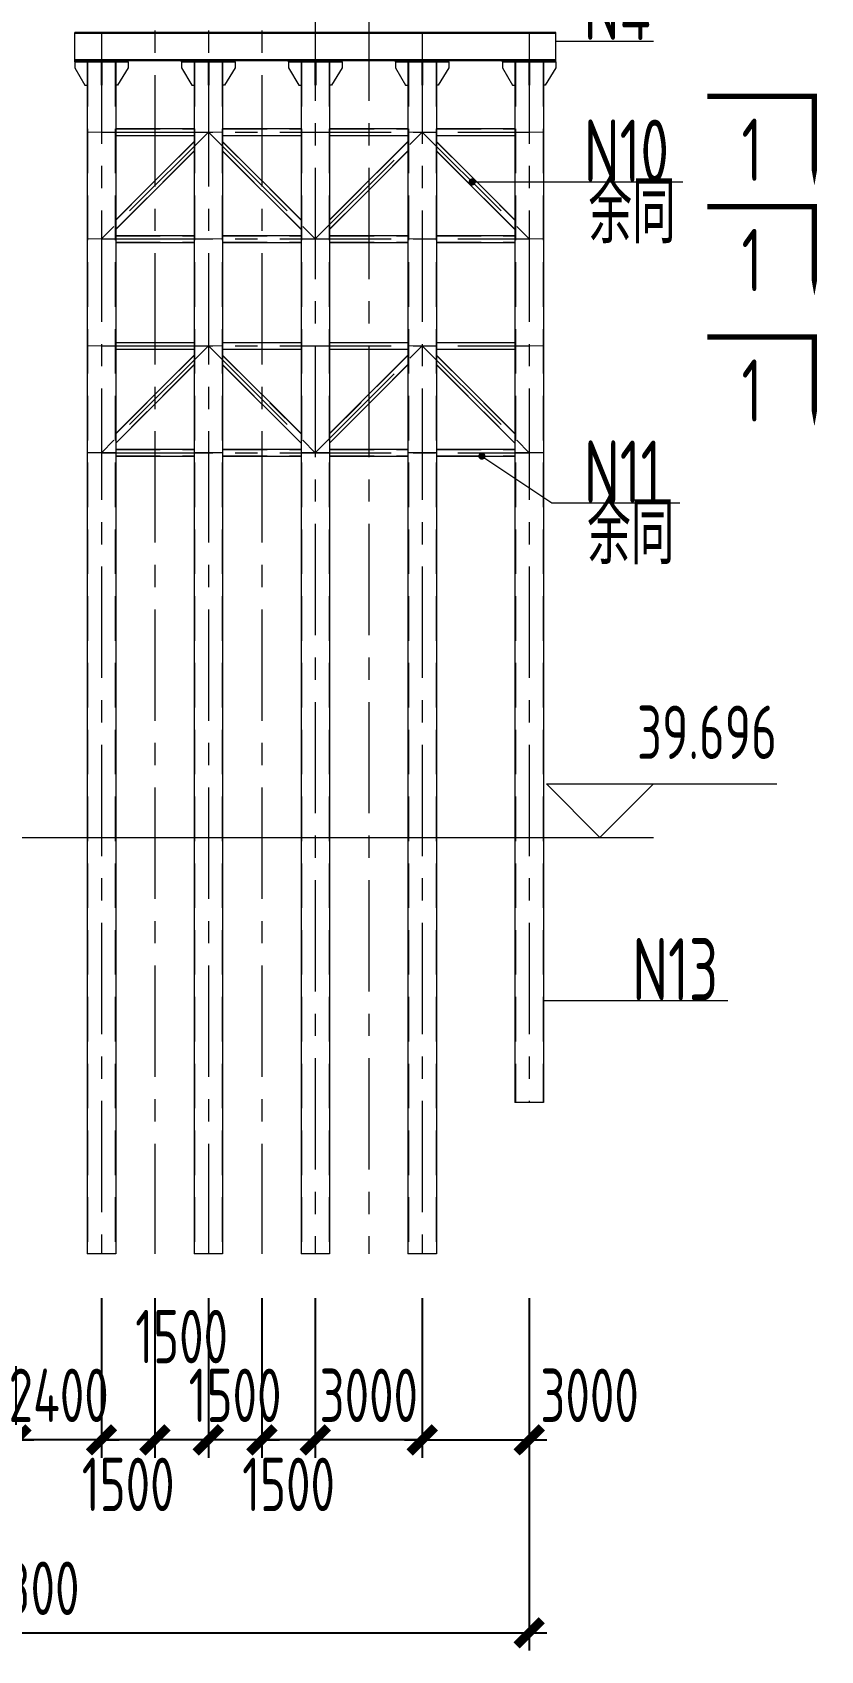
# Model space of a CAD drawing. Extents: x -2876908 to 633791, y -1383861 to 872234.
# Drawn here: x -1373700 to -1351586, y -1014917 to -969484 of the extents above; entities that cross this region are included whole.
import ezdxf
from ezdxf.enums import TextEntityAlignment as Align

# ---------------------------------------------------------------- set-up
doc = ezdxf.new("R2010")
doc.units = 0
doc.header["$LTSCALE"] = 5
doc.header["$MEASUREMENT"] = 0
for name, pattern in [('CENTER', [2, 1.25, -0.25, 0.25, -0.25]), ('DASH', [0.35, 0.25, -0.1]), ('DASHED', [0.75, 0.5, -0.25])]:
    doc.linetypes.add(name, pattern=pattern)
doc.layers.get('0').update_dxf_attribs({"linetype": 'CONTINUOUS', "lineweight": 25})
doc.layers.get('DEFPOINTS').update_dxf_attribs({"color": 35, "linetype": 'CONTINUOUS', "lineweight": 13})
for name, color, linetype, lineweight in [('3中心线', 6, 'CENTER', 18), ('4虚线', 2, 'DASHED', 18), ('5标注', 3, 'CONTINUOUS', 15), ('6文本', 7, 'CONTINUOUS', 15), ('7边界线', 8, 'CONTINUOUS', 15), ('8轮廓线', 4, 'CONTINUOUS', 15), ('DIM', 3, 'CONTINUOUS', 0), ('REIND', 1, 'CONTINUOUS', 0), ('THIN', 7, 'CONTINUOUS', 0)]:
    doc.layers.add(name, color=color, linetype=linetype, lineweight=lineweight)
doc.styles.add('TSSD_Dimension', font='tssdeng.shx', dxfattribs={"width": 0.7, "bigfont": 'hztxt.shx'})
doc.styles.add('TSSD_NORM', font='tssdeng.shx', dxfattribs={"width": 0.7, "bigfont": 'hztxt.shx'})
doc.dimstyles.new('TSSD_100_100', dxfattribs={"dimtxt": 300, "dimasz": 100, "dimexe": 100, "dimexo": 250, "dimgap": 100, "dimtad": 1, "dimdec": 0, "dimzin": 0, "dimdsep": 46, "dimtxsty": 'TSSD_Dimension', "dimblk": 'ARCHTICK', "dimblk1": 'ARCHTICK', "dimblk2": 'ARCHTICK', "dimcen": 0, "dimdle": 100, "dimclrt": 7, "dimadec": 0, "dimazin": 0, "dimtfac": 1, "dimtdec": 0, "dimtix": 1, "dimtmove": 2, "dimatfit": 3, "dimfxl": 1, "dimtolj": 1, "dimtzin": 0, "dimarcsym": 0})

# ---------------------------------------------------------------- blocks, each defined once
blk = doc.blocks.new('_ArchTick')
at = {"color": 0, "linetype": 'ByBlock', "const_width": 0.5}
blk.add_lwpolyline([(-0.707, -0.707), (0.707, 0.707)], dxfattribs=at)
blk = doc.blocks.new('*D2510')
at = {"layer": 'DEFPOINTS', "color": 0, "transparency": 16777216}
for p in [(-1376563, -1003773), (-1374163, -1003773), (-1374163, -1009000)]:
    blk.add_point(p, dxfattribs=at)
at = {"layer": 'DIM', "color": 0, "lineweight": -2, "transparency": 16777216}
for p, q in [((-1376563, -1005023), (-1376563, -1009500)), ((-1374163, -1005023), (-1374163, -1009500)), ((-1377063, -1009000), (-1373663, -1009000))]:
    blk.add_line(p, q, dxfattribs=at)
at = {"layer": 'DIM', "color": 0, "lineweight": -2, "transparency": 16777216, "xscale": 500, "yscale": 500, "zscale": 500, "rotation": 180}
blk.add_blockref('_ArchTick', (-1376563, -1009000), dxfattribs=at)
at = {"layer": 'DIM', "color": 0, "lineweight": -2, "transparency": 16777216, "xscale": 500, "yscale": 500, "zscale": 500}
blk.add_blockref('_ArchTick', (-1374163, -1009000), dxfattribs=at)
at = {"layer": 'DIM', "color": 7, "transparency": 16777216, "insert": (-1375363, -1006100), "char_height": 1500, "attachment_point": 5, "style": 'TSSD_Dimension'}
blk.add_mtext('\\A1;2400', dxfattribs=at)
blk = doc.blocks.new('*D2511')
at = {"layer": 'DEFPOINTS', "color": 0, "transparency": 16777216}
for p in [(-1388563, -1003773), (-1359763, -1003773), (-1359763, -1014417)]:
    blk.add_point(p, dxfattribs=at)
at = {"layer": 'DIM', "color": 0, "lineweight": -2, "transparency": 16777216}
for p, q in [((-1388563, -1005023), (-1388563, -1014917)), ((-1359763, -1005023), (-1359763, -1014917)), ((-1389063, -1014417), (-1359263, -1014417))]:
    blk.add_line(p, q, dxfattribs=at)
at = {"layer": 'DIM', "color": 0, "lineweight": -2, "transparency": 16777216, "xscale": 500, "yscale": 500, "zscale": 500, "rotation": 180}
blk.add_blockref('_ArchTick', (-1388563, -1014417), dxfattribs=at)
at = {"layer": 'DIM', "color": 0, "lineweight": -2, "transparency": 16777216, "xscale": 500, "yscale": 500, "zscale": 500}
blk.add_blockref('_ArchTick', (-1359763, -1014417), dxfattribs=at)
at = {"layer": 'DIM', "color": 7, "transparency": 16777216, "insert": (-1374163, -1013167), "char_height": 1500, "attachment_point": 5, "style": 'TSSD_Dimension'}
blk.add_mtext('\\A1;28800', dxfattribs=at)
blk = doc.blocks.new('*D2525')
at = {"layer": 'DEFPOINTS', "color": 0, "transparency": 16777216}
for p in [(-1365763, -1003773), (-1362763, -1003773), (-1365763, -1009000)]:
    blk.add_point(p, dxfattribs=at)
at = {"layer": 'DIM', "color": 0, "lineweight": -2, "transparency": 16777216}
for p, q in [((-1365763, -1005023), (-1365763, -1009500)), ((-1362763, -1005023), (-1362763, -1009500)), ((-1365763, -1009000), (-1366263, -1009000)), ((-1362763, -1009000), (-1365763, -1009000)), ((-1362763, -1009000), (-1362263, -1009000))]:
    blk.add_line(p, q, dxfattribs=at)
at = {"layer": 'DIM', "color": 0, "lineweight": -2, "transparency": 16777216, "xscale": 500, "yscale": 500, "zscale": 500}
blk.add_blockref('_ArchTick', (-1365763, -1009000), dxfattribs=at)
at = {"layer": 'DIM', "color": 0, "lineweight": -2, "transparency": 16777216, "xscale": 500, "yscale": 500, "zscale": 500, "rotation": 180}
blk.add_blockref('_ArchTick', (-1362763, -1009000), dxfattribs=at)
at = {"layer": 'DIM', "color": 7, "transparency": 16777216, "insert": (-1364263, -1007750), "char_height": 1500, "attachment_point": 5, "style": 'TSSD_Dimension'}
blk.add_mtext('\\A1;3000', dxfattribs=at)
blk = doc.blocks.new('*D2526')
at = {"layer": 'DEFPOINTS', "color": 0, "transparency": 16777216}
for p in [(-1367263, -1003773), (-1365763, -1003773), (-1367263, -1009000)]:
    blk.add_point(p, dxfattribs=at)
at = {"layer": 'DIM', "color": 0, "lineweight": -2, "transparency": 16777216}
for p, q in [((-1367263, -1005023), (-1367263, -1009500)), ((-1365763, -1005023), (-1365763, -1009500)), ((-1365263, -1009000), (-1367763, -1009000))]:
    blk.add_line(p, q, dxfattribs=at)
at = {"layer": 'DIM', "color": 0, "lineweight": -2, "transparency": 16777216, "xscale": 500, "yscale": 500, "zscale": 500, "rotation": 180}
blk.add_blockref('_ArchTick', (-1367263, -1009000), dxfattribs=at)
at = {"layer": 'DIM', "color": 0, "lineweight": -2, "transparency": 16777216, "xscale": 500, "yscale": 500, "zscale": 500}
blk.add_blockref('_ArchTick', (-1365763, -1009000), dxfattribs=at)
at = {"layer": 'DIM', "color": 7, "transparency": 16777216, "insert": (-1366513, -1010250), "char_height": 1500, "attachment_point": 5, "style": 'TSSD_Dimension'}
blk.add_mtext('\\A1;1500', dxfattribs=at)
blk = doc.blocks.new('*D2527')
at = {"layer": 'DEFPOINTS', "color": 0, "transparency": 16777216}
for p in [(-1368763, -1003773), (-1367263, -1003773), (-1368763, -1009000)]:
    blk.add_point(p, dxfattribs=at)
at = {"layer": 'DIM', "color": 0, "lineweight": -2, "transparency": 16777216}
for p, q in [((-1368763, -1005023), (-1368763, -1009500)), ((-1367263, -1005023), (-1367263, -1009500)), ((-1368763, -1009000), (-1369263, -1009000)), ((-1367263, -1009000), (-1368763, -1009000)), ((-1367263, -1009000), (-1366763, -1009000))]:
    blk.add_line(p, q, dxfattribs=at)
at = {"layer": 'DIM', "color": 0, "lineweight": -2, "transparency": 16777216, "xscale": 500, "yscale": 500, "zscale": 500}
blk.add_blockref('_ArchTick', (-1368763, -1009000), dxfattribs=at)
at = {"layer": 'DIM', "color": 0, "lineweight": -2, "transparency": 16777216, "xscale": 500, "yscale": 500, "zscale": 500, "rotation": 180}
blk.add_blockref('_ArchTick', (-1367263, -1009000), dxfattribs=at)
at = {"layer": 'DIM', "color": 7, "transparency": 16777216, "insert": (-1368013, -1007750), "char_height": 1500, "attachment_point": 5, "style": 'TSSD_Dimension'}
blk.add_mtext('\\A1;1500', dxfattribs=at)
blk = doc.blocks.new('*D2528')
at = {"layer": 'DEFPOINTS', "color": 0, "transparency": 16777216}
for p in [(-1370263, -1003773), (-1368763, -1003773), (-1370263, -1009000)]:
    blk.add_point(p, dxfattribs=at)
at = {"layer": 'DIM', "color": 0, "lineweight": -2, "transparency": 16777216}
for p, q in [((-1370263, -1005023), (-1370263, -1009500)), ((-1368763, -1005023), (-1368763, -1009500)), ((-1368263, -1009000), (-1370763, -1009000))]:
    blk.add_line(p, q, dxfattribs=at)
at = {"layer": 'DIM', "color": 0, "lineweight": -2, "transparency": 16777216, "xscale": 500, "yscale": 500, "zscale": 500, "rotation": 180}
blk.add_blockref('_ArchTick', (-1370263, -1009000), dxfattribs=at)
at = {"layer": 'DIM', "color": 0, "lineweight": -2, "transparency": 16777216, "xscale": 500, "yscale": 500, "zscale": 500}
blk.add_blockref('_ArchTick', (-1368763, -1009000), dxfattribs=at)
at = {"layer": 'DIM', "color": 7, "transparency": 16777216, "insert": (-1369513, -1006100), "char_height": 1500, "attachment_point": 5, "style": 'TSSD_Dimension'}
blk.add_mtext('\\A1;1500', dxfattribs=at)
blk = doc.blocks.new('*D2529')
at = {"layer": 'DEFPOINTS', "color": 0, "transparency": 16777216}
for p in [(-1374163, -1003773), (-1371763, -1003773), (-1374163, -1009000)]:
    blk.add_point(p, dxfattribs=at)
at = {"layer": 'DIM', "color": 0, "lineweight": -2, "transparency": 16777216}
for p, q in [((-1374163, -1005023), (-1374163, -1009500)), ((-1371763, -1005023), (-1371763, -1009500)), ((-1374163, -1009000), (-1374663, -1009000)), ((-1371763, -1009000), (-1374163, -1009000)), ((-1371763, -1009000), (-1371263, -1009000))]:
    blk.add_line(p, q, dxfattribs=at)
at = {"layer": 'DIM', "color": 0, "lineweight": -2, "transparency": 16777216, "xscale": 500, "yscale": 500, "zscale": 500}
blk.add_blockref('_ArchTick', (-1374163, -1009000), dxfattribs=at)
at = {"layer": 'DIM', "color": 0, "lineweight": -2, "transparency": 16777216, "xscale": 500, "yscale": 500, "zscale": 500, "rotation": 180}
blk.add_blockref('_ArchTick', (-1371763, -1009000), dxfattribs=at)
at = {"layer": 'DIM', "color": 7, "transparency": 16777216, "insert": (-1372963, -1007750), "char_height": 1500, "attachment_point": 5, "style": 'TSSD_Dimension'}
blk.add_mtext('\\A1;2400', dxfattribs=at)
blk = doc.blocks.new('*D2530')
at = {"layer": 'DEFPOINTS', "color": 0, "transparency": 16777216}
for p in [(-1362763, -1003773), (-1359763, -1003773), (-1359763, -1009000)]:
    blk.add_point(p, dxfattribs=at)
at = {"layer": 'DIM', "color": 0, "lineweight": -2, "transparency": 16777216}
for p, q in [((-1362763, -1005023), (-1362763, -1009500)), ((-1359763, -1005023), (-1359763, -1009500)), ((-1363263, -1009000), (-1359263, -1009000))]:
    blk.add_line(p, q, dxfattribs=at)
at = {"layer": 'DIM', "color": 0, "lineweight": -2, "transparency": 16777216, "xscale": 500, "yscale": 500, "zscale": 500, "rotation": 180}
blk.add_blockref('_ArchTick', (-1362763, -1009000), dxfattribs=at)
at = {"layer": 'DIM', "color": 0, "lineweight": -2, "transparency": 16777216, "xscale": 500, "yscale": 500, "zscale": 500}
blk.add_blockref('_ArchTick', (-1359763, -1009000), dxfattribs=at)
at = {"layer": 'DIM', "color": 7, "transparency": 16777216, "insert": (-1358068, -1007750), "char_height": 1500, "attachment_point": 5, "style": 'TSSD_Dimension'}
blk.add_mtext('\\A1;3000', dxfattribs=at)
blk = doc.blocks.new('*D2531')
at = {"layer": 'DEFPOINTS', "color": 0, "transparency": 16777216}
for p in [(-1371763, -1003773), (-1370263, -1003773), (-1371763, -1009000)]:
    blk.add_point(p, dxfattribs=at)
at = {"layer": 'DIM', "color": 0, "lineweight": -2, "transparency": 16777216}
for p, q in [((-1371763, -1005023), (-1371763, -1009500)), ((-1370263, -1005023), (-1370263, -1009500)), ((-1369763, -1009000), (-1372263, -1009000))]:
    blk.add_line(p, q, dxfattribs=at)
at = {"layer": 'DIM', "color": 0, "lineweight": -2, "transparency": 16777216, "xscale": 500, "yscale": 500, "zscale": 500, "rotation": 180}
blk.add_blockref('_ArchTick', (-1371763, -1009000), dxfattribs=at)
at = {"layer": 'DIM', "color": 0, "lineweight": -2, "transparency": 16777216, "xscale": 500, "yscale": 500, "zscale": 500}
blk.add_blockref('_ArchTick', (-1370263, -1009000), dxfattribs=at)
at = {"layer": 'DIM', "color": 7, "transparency": 16777216, "insert": (-1371013, -1010250), "char_height": 1500, "attachment_point": 5, "style": 'TSSD_Dimension'}
blk.add_mtext('\\A1;1500', dxfattribs=at)

msp = doc.modelspace()

# ---------------------------------------------------------------- linework, layer by layer
at = {"layer": '3中心线', "ltscale": 500}
for p, q in [((-1370262.708, -965684.238), (-1370262.708, -1003773.242)), ((-1368762.708, -965684.238), (-1368762.708, -1003773.242)), ((-1367262.708, -965684.238), (-1367262.708, -1003773.242)), ((-1365762.708, -968284.238), (-1365762.708, -1003773.242)), ((-1364262.708, -968284.238), (-1364262.708, -1003773.242)), ((-1371762.708, -969484.238), (-1371762.708, -1003773.242)), ((-1362762.708, -969484.238), (-1362762.708, -1003773.242)), ((-1359762.708, -969484.238), (-1359762.708, -999524.575)), ((-1371762.708, -972284.238), (-1359762.708, -972284.238)), ((-1368762.708, -972284.238), (-1371762.708, -975284.238)), ((-1368762.708, -972284.238), (-1365762.708, -975284.238)), ((-1365762.708, -975284.238), (-1362762.708, -972284.238)), ((-1362762.708, -972284.238), (-1359762.708, -975284.238)), ((-1371762.708, -975284.238), (-1359762.708, -975284.238)), ((-1371762.708, -978284.238), (-1359762.708, -978284.238)), ((-1368762.708, -978284.238), (-1371762.708, -981284.238)), ((-1368762.708, -978284.238), (-1365762.708, -981284.238)), ((-1365762.708, -981284.238), (-1362762.708, -978284.238)), ((-1362762.708, -978284.238), (-1359762.708, -981284.238)), ((-1371762.708, -981284.238), (-1359762.708, -981284.238))]:
    msp.add_line(p, q, dxfattribs=at)
at = {"layer": '4虚线', "ltscale": 500}
for p, q in [((-1372150.708, -970314.238), (-1372150.708, -1003773.242)), ((-1371374.708, -970314.238), (-1371374.708, -1003773.242)), ((-1369150.708, -970314.238), (-1369150.708, -1003773.242)), ((-1368374.708, -970314.238), (-1368374.708, -1003773.242)), ((-1366150.708, -970314.238), (-1366150.708, -1003773.242)), ((-1365374.708, -970314.238), (-1365374.708, -1003773.242)), ((-1363150.708, -970314.238), (-1363150.708, -1003773.242)), ((-1362374.708, -970314.238), (-1362374.708, -1003773.242)), ((-1360150.708, -970314.238), (-1360150.708, -999524.575)), ((-1359374.708, -970314.238), (-1359374.708, -999524.575)), ((-1371362.708, -972193.238), (-1369162.708, -972193.238)), ((-1368362.708, -972193.238), (-1366162.708, -972193.238)), ((-1365362.708, -972193.238), (-1363162.708, -972193.238)), ((-1362362.708, -972193.238), (-1360162.708, -972193.238)), ((-1371362.708, -972375.238), (-1369162.708, -972375.238)), ((-1371362.708, -974755.544), (-1369162.708, -972555.544)), ((-1368362.708, -972375.238), (-1366162.708, -972375.238)), ((-1368362.708, -972555.544), (-1366162.708, -974755.544)), ((-1365362.708, -972375.238), (-1363162.708, -972375.238)), ((-1365362.708, -974755.544), (-1363162.708, -972555.544)), ((-1362362.708, -972375.238), (-1360162.708, -972375.238)), ((-1362362.708, -972555.544), (-1360162.708, -974755.544)), ((-1371362.708, -975012.931), (-1369162.708, -972812.931)), ((-1368362.708, -972812.931), (-1366162.708, -975012.931)), ((-1365362.708, -975012.931), (-1363162.708, -972812.931)), ((-1362362.708, -972812.931), (-1360162.708, -975012.931)), ((-1371362.708, -975193.238), (-1369162.708, -975193.238)), ((-1371362.708, -975375.238), (-1369162.708, -975375.238)), ((-1368362.708, -975193.238), (-1366162.708, -975193.238)), ((-1368362.708, -975375.238), (-1366162.708, -975375.238)), ((-1365362.708, -975193.238), (-1363162.708, -975193.238)), ((-1365362.708, -975375.238), (-1363162.708, -975375.238)), ((-1362362.708, -975193.238), (-1360162.708, -975193.238)), ((-1362362.708, -975375.238), (-1360162.708, -975375.238)), ((-1371362.708, -978193.238), (-1369162.708, -978193.238)), ((-1371362.708, -978375.238), (-1369162.708, -978375.238)), ((-1371362.708, -980755.544), (-1369162.708, -978555.544)), ((-1368362.708, -978193.238), (-1366162.708, -978193.238)), ((-1368362.708, -978375.238), (-1366162.708, -978375.238)), ((-1368362.708, -978555.544), (-1366162.708, -980755.544)), ((-1365362.708, -978193.238), (-1363162.708, -978193.238)), ((-1365362.708, -978375.238), (-1363162.708, -978375.238)), ((-1365362.708, -980755.544), (-1363162.708, -978555.544)), ((-1362362.708, -978193.238), (-1360162.708, -978193.238)), ((-1362362.708, -978375.238), (-1360162.708, -978375.238)), ((-1362362.708, -978555.544), (-1360162.708, -980755.544)), ((-1371362.708, -981012.931), (-1369162.708, -978812.931)), ((-1368362.708, -978812.931), (-1366162.708, -981012.931)), ((-1365362.708, -981012.931), (-1363162.708, -978812.931)), ((-1362362.708, -978812.931), (-1360162.708, -981012.931)), ((-1371362.708, -981193.238), (-1369162.708, -981193.238)), ((-1368362.708, -981193.238), (-1366162.708, -981193.238)), ((-1365362.708, -981193.238), (-1363162.708, -981193.238)), ((-1362362.708, -981193.238), (-1360162.708, -981193.238)), ((-1371362.708, -981375.238), (-1369162.708, -981375.238)), ((-1368362.708, -981375.238), (-1366162.708, -981375.238)), ((-1365362.708, -981375.238), (-1363162.708, -981375.238)), ((-1362362.708, -981375.238), (-1360162.708, -981375.238))]:
    msp.add_line(p, q, dxfattribs=at)
at = {"layer": '5标注'}
for p, q in [((-1359012.708, -969734.238), (-1356278.603, -969734.238)), ((-1361362.708, -973684.238), (-1355453.753, -973684.238)), ((-1361089.498, -981381.238), (-1359128.799, -982693.803)), ((-1359128.799, -982693.803), (-1355539.409, -982693.803)), ((-1359362.708, -996663.984), (-1354185.322, -996663.984))]:
    msp.add_line(p, q, dxfattribs=at)
at = {"layer": '5标注', "flags": 128}
for points in [[(-1354761.331, -971280.451, 150, 150, 0), (-1351761.331, -971280.451, 150, 150, 0), (-1351761.331, -972780.451, 350, 0, 0), (-1351761.331, -973780.451, 0, 0, 0)], [(-1354761.331, -974376.01, 150, 150, 0), (-1351761.331, -974376.01, 150, 150, 0), (-1351761.331, -975876.01, 350, 0, 0), (-1351761.331, -976876.01, 0, 0, 0)], [(-1354761.331, -978040.153, 150, 150, 0), (-1351761.331, -978040.153, 150, 150, 0), (-1351761.331, -979540.153, 350, 0, 0), (-1351761.331, -980540.153, 0, 0, 0)]]:
    msp.add_lwpolyline(points, format="xyseb", dxfattribs=at)
at = {"layer": '5标注', "linetype": 'DASH', "ltscale": 100, "const_width": 30, "flags": 128}
for points in [[(-1372162.708, -972284.238), (-1371362.708, -972284.238)], [(-1369162.708, -972284.238), (-1368362.708, -972284.238)], [(-1366162.708, -972284.238), (-1365362.708, -972284.238)], [(-1363162.708, -972284.238), (-1362362.708, -972284.238)], [(-1360162.708, -972284.238), (-1359362.708, -972284.238)], [(-1372162.708, -975284.238), (-1371362.708, -975284.238)], [(-1369162.708, -975284.238), (-1368362.708, -975284.238)], [(-1366162.708, -975284.238), (-1365362.708, -975284.238)], [(-1363162.708, -975284.238), (-1362362.708, -975284.238)], [(-1360162.708, -975284.238), (-1359362.708, -975284.238)], [(-1372162.708, -978284.238), (-1371362.708, -978284.238)], [(-1369162.708, -978284.238), (-1368362.708, -978284.238)], [(-1366162.708, -978284.238), (-1365362.708, -978284.238)], [(-1363162.708, -978284.238), (-1362362.708, -978284.238)], [(-1360162.708, -978284.238), (-1359362.708, -978284.238)], [(-1372162.708, -981284.238), (-1371362.708, -981284.238)], [(-1369162.708, -981284.238), (-1368362.708, -981284.238)], [(-1366162.708, -981284.238), (-1365362.708, -981284.238)], [(-1363162.708, -981284.238), (-1362362.708, -981284.238)], [(-1360162.708, -981284.238), (-1359362.708, -981284.238)]]:
    msp.add_lwpolyline(points, dxfattribs=at)
at = {"layer": '7边界线'}
msp.add_line((-1390503.69, -992084.238), (-1357939.82, -992084.238), dxfattribs=at)
at = {"layer": '8轮廓线'}
for p, q in [((-1366512.708, -969484.238), (-1372512.708, -969484.238)), ((-1372512.708, -970284.238), (-1372512.708, -969484.238)), ((-1366512.708, -969512.238), (-1372512.708, -969512.238)), ((-1359012.708, -969484.238), (-1366512.708, -969484.238)), ((-1359012.708, -969512.238), (-1366512.708, -969512.238)), ((-1359012.708, -970284.238), (-1359012.708, -969484.238)), ((-1359012.708, -970256.238), (-1372512.708, -970256.238)), ((-1359012.708, -970284.238), (-1372512.708, -970284.238)), ((-1372512.708, -970314.238), (-1372512.708, -970284.238)), ((-1371012.708, -970284.238), (-1372512.708, -970284.238)), ((-1372512.708, -970314.238), (-1371012.708, -970314.238)), ((-1372512.708, -970314.238), (-1372512.708, -970484.238)), ((-1371362.708, -970284.238), (-1372162.708, -970284.238)), ((-1372162.708, -970314.238), (-1372162.708, -1003773.242)), ((-1371772.708, -970314.238), (-1371772.708, -970964.238)), ((-1371752.708, -970314.238), (-1371752.708, -970964.238)), ((-1371362.708, -970314.238), (-1371362.708, -1003773.242)), ((-1371012.708, -970314.238), (-1371012.708, -970284.238)), ((-1371012.708, -970314.238), (-1371012.708, -970484.238)), ((-1369512.708, -970314.238), (-1369512.708, -970284.238)), ((-1368012.708, -970284.238), (-1369512.708, -970284.238)), ((-1369512.708, -970314.238), (-1368012.708, -970314.238)), ((-1369512.708, -970314.238), (-1369512.708, -970484.238)), ((-1368362.708, -970284.238), (-1369162.708, -970284.238)), ((-1369162.708, -970314.238), (-1369162.708, -1003773.242)), ((-1368772.708, -970314.238), (-1368772.708, -970964.238)), ((-1368752.708, -970314.238), (-1368752.708, -970964.238)), ((-1368362.708, -970314.238), (-1368362.708, -1003773.242)), ((-1368012.708, -970314.238), (-1368012.708, -970284.238)), ((-1368012.708, -970314.238), (-1368012.708, -970484.238)), ((-1366512.708, -970314.238), (-1366512.708, -970284.238)), ((-1365012.708, -970284.238), (-1366512.708, -970284.238)), ((-1366512.708, -970314.238), (-1365012.708, -970314.238)), ((-1366512.708, -970314.238), (-1366512.708, -970484.238)), ((-1365362.708, -970284.238), (-1366162.708, -970284.238)), ((-1366162.708, -970314.238), (-1366162.708, -1003773.242)), ((-1365772.708, -970314.238), (-1365772.708, -970964.238)), ((-1365752.708, -970314.238), (-1365752.708, -970964.238)), ((-1365362.708, -970314.238), (-1365362.708, -1003773.242)), ((-1365012.708, -970314.238), (-1365012.708, -970284.238)), ((-1365012.708, -970314.238), (-1365012.708, -970484.238)), ((-1363512.708, -970314.238), (-1363512.708, -970284.238)), ((-1362012.708, -970284.238), (-1363512.708, -970284.238)), ((-1363512.708, -970314.238), (-1362012.708, -970314.238)), ((-1363512.708, -970314.238), (-1363512.708, -970484.238)), ((-1362362.708, -970284.238), (-1363162.708, -970284.238)), ((-1363162.708, -970314.238), (-1363162.708, -1003773.242)), ((-1362772.708, -970314.238), (-1362772.708, -970964.238)), ((-1362752.708, -970314.238), (-1362752.708, -970964.238)), ((-1362362.708, -970314.238), (-1362362.708, -1003773.242)), ((-1362012.708, -970314.238), (-1362012.708, -970284.238)), ((-1362012.708, -970314.238), (-1362012.708, -970484.238)), ((-1360512.708, -970314.238), (-1360512.708, -970284.238)), ((-1359012.708, -970284.238), (-1360512.708, -970284.238)), ((-1360512.708, -970314.238), (-1359012.708, -970314.238)), ((-1360512.708, -970314.238), (-1360512.708, -970484.238)), ((-1359362.708, -970284.238), (-1360162.708, -970284.238)), ((-1360162.708, -970314.238), (-1360162.708, -999524.575)), ((-1359772.708, -970314.238), (-1359772.708, -970964.238)), ((-1359752.708, -970314.238), (-1359752.708, -970964.238)), ((-1359362.708, -970314.238), (-1359362.708, -999524.575)), ((-1359012.708, -970314.238), (-1359012.708, -970284.238)), ((-1359012.708, -970314.238), (-1359012.708, -970484.238)), ((-1372512.708, -970484.238), (-1372228.412, -970964.238)), ((-1371012.708, -970484.238), (-1371312.708, -970964.238)), ((-1369512.708, -970484.238), (-1369228.412, -970964.238)), ((-1368012.708, -970484.238), (-1368312.708, -970964.238)), ((-1366512.708, -970484.238), (-1366228.412, -970964.238)), ((-1365012.708, -970484.238), (-1365312.708, -970964.238)), ((-1363512.708, -970484.238), (-1363228.412, -970964.238)), ((-1362012.708, -970484.238), (-1362312.708, -970964.238)), ((-1360512.708, -970484.238), (-1360228.412, -970964.238)), ((-1359012.708, -970484.238), (-1359312.708, -970964.238)), ((-1372228.412, -970964.238), (-1372162.708, -970964.238)), ((-1371772.708, -970964.238), (-1371752.708, -970964.238)), ((-1371312.708, -970964.238), (-1371362.708, -970964.238)), ((-1369228.412, -970964.238), (-1369162.708, -970964.238)), ((-1368772.708, -970964.238), (-1368752.708, -970964.238)), ((-1368312.708, -970964.238), (-1368362.708, -970964.238)), ((-1366228.412, -970964.238), (-1366162.708, -970964.238)), ((-1365772.708, -970964.238), (-1365752.708, -970964.238)), ((-1365312.708, -970964.238), (-1365362.708, -970964.238)), ((-1363228.412, -970964.238), (-1363162.708, -970964.238)), ((-1362772.708, -970964.238), (-1362752.708, -970964.238)), ((-1362312.708, -970964.238), (-1362362.708, -970964.238)), ((-1360228.412, -970964.238), (-1360162.708, -970964.238)), ((-1359772.708, -970964.238), (-1359752.708, -970964.238)), ((-1359312.708, -970964.238), (-1359362.708, -970964.238)), ((-1371362.708, -972187.238), (-1369162.708, -972187.238)), ((-1368362.708, -972187.238), (-1366162.708, -972187.238)), ((-1365362.708, -972187.238), (-1363162.708, -972187.238)), ((-1362362.708, -972187.238), (-1360162.708, -972187.238)), ((-1371362.708, -972381.238), (-1369162.708, -972381.238)), ((-1371362.708, -974747.059), (-1369162.708, -972547.059)), ((-1368362.708, -972381.238), (-1366162.708, -972381.238)), ((-1368362.708, -972547.059), (-1366162.708, -974747.059)), ((-1365362.708, -972381.238), (-1363162.708, -972381.238)), ((-1365362.708, -974747.059), (-1363162.708, -972547.059)), ((-1362362.708, -972381.238), (-1360162.708, -972381.238)), ((-1362362.708, -972547.059), (-1360162.708, -974747.059)), ((-1371362.708, -975021.416), (-1369162.708, -972821.416)), ((-1368362.708, -972821.416), (-1366162.708, -975021.416)), ((-1365362.708, -975021.416), (-1363162.708, -972821.416)), ((-1362362.708, -972821.416), (-1360162.708, -975021.416)), ((-1371362.708, -975187.238), (-1369162.708, -975187.238)), ((-1371362.708, -975381.238), (-1369162.708, -975381.238)), ((-1368362.708, -975187.238), (-1366162.708, -975187.238)), ((-1368362.708, -975381.238), (-1366162.708, -975381.238)), ((-1365362.708, -975187.238), (-1363162.708, -975187.238)), ((-1365362.708, -975381.238), (-1363162.708, -975381.238)), ((-1362362.708, -975187.238), (-1360162.708, -975187.238)), ((-1362362.708, -975381.238), (-1360162.708, -975381.238)), ((-1371362.708, -978187.238), (-1369162.708, -978187.238)), ((-1371362.708, -978381.238), (-1369162.708, -978381.238)), ((-1371362.708, -980747.059), (-1369162.708, -978547.059)), ((-1368362.708, -978187.238), (-1366162.708, -978187.238)), ((-1368362.708, -978381.238), (-1366162.708, -978381.238)), ((-1368362.708, -978547.059), (-1366162.708, -980747.059)), ((-1365362.708, -978187.238), (-1363162.708, -978187.238)), ((-1365362.708, -978381.238), (-1363162.708, -978381.238)), ((-1365362.708, -980747.059), (-1363162.708, -978547.059)), ((-1362362.708, -978187.238), (-1360162.708, -978187.238)), ((-1362362.708, -978381.238), (-1360162.708, -978381.238)), ((-1362362.708, -978547.059), (-1360162.708, -980747.059)), ((-1371362.708, -981021.416), (-1369162.708, -978821.416)), ((-1368362.708, -978821.416), (-1366162.708, -981021.416)), ((-1365362.708, -981021.416), (-1363162.708, -978821.416)), ((-1362362.708, -978821.416), (-1360162.708, -981021.416)), ((-1371362.708, -981187.238), (-1369162.708, -981187.238)), ((-1368362.708, -981187.238), (-1366162.708, -981187.238)), ((-1365362.708, -981187.238), (-1363162.708, -981187.238)), ((-1362362.708, -981187.238), (-1360162.708, -981187.238)), ((-1371362.708, -981381.238), (-1369162.708, -981381.238)), ((-1368362.708, -981381.238), (-1366162.708, -981381.238)), ((-1365362.708, -981381.238), (-1363162.708, -981381.238)), ((-1362362.708, -981381.238), (-1360162.708, -981381.238)), ((-1359362.708, -999524.575), (-1360162.708, -999524.575)), ((-1371362.708, -1003773.242), (-1372162.708, -1003773.242)), ((-1368362.708, -1003773.242), (-1369162.708, -1003773.242)), ((-1365362.708, -1003773.242), (-1366162.708, -1003773.242)), ((-1362362.708, -1003773.242), (-1363162.708, -1003773.242))]:
    msp.add_line(p, q, dxfattribs=at)
at = {"layer": 'REIND', "const_width": 100}
for points in [[(-1361412.708, -973684.238, 1), (-1361312.708, -973684.238, 1)], [(-1361139.498, -981381.238, 1), (-1361039.498, -981381.238, 1)]]:
    msp.add_lwpolyline(points, format="xyb", close=True, dxfattribs=at)
at = {"layer": 'THIN'}
for p, q in [((-1357778.05, -992084.238), (-1359278.05, -990584.238)), ((-1359278.05, -990584.238), (-1356278.05, -990584.238)), ((-1357778.05, -992084.238), (-1356278.05, -990584.238)), ((-1356278.05, -990584.238), (-1352811.703, -990584.238)), ((-1358607.639, -992084.238), (-1356278.05, -992084.238))]:
    msp.add_line(p, q, dxfattribs=at)

# ---------------------------------------------------------------- texts
at = {"layer": '5标注', "color": 7, "char_height": 1750, "attachment_point": 7, "style": 'TSSD_NORM'}
for s, insert in [('N4', (-1358235.109, -969701.738)), ('N10', (-1358230.138, -973684.238)), ('余同', (-1358101.759, -975407.285)), ('N11', (-1358226.273, -982693.803)), ('余同', (-1358138.124, -984416.85)), ('N13', (-1356872.186, -996663.984))]:
    msp.add_mtext(s, dxfattribs=dict(at, insert=insert))
at = {"layer": '6文本', "style": 'TSSD_NORM', "width": 0.7}
for p in [(-1353511.331, -972780.451), (-1353511.331, -975876.01), (-1353511.331, -979540.153)]:
    msp.add_text('1', height=1750, dxfattribs=at).set_placement(p, align=Align.MIDDLE_CENTER)
at = {"layer": 'DIM', "color": 7, "style": 'TSSD_Dimension', "width": 0.7}
msp.add_text('39.696', height=1500, dxfattribs=at).set_placement((-1352811.703, -990334.238), align=Align.BOTTOM_RIGHT)

# ---------------------------------------------------------------- dimensions: what is measured, and where the dimension line sits
at = {"layer": 'DIM'}
dim = msp.add_linear_dim(base=(-1359762.708, -1014416.981), p1=(-1388562.702, -1003773.242), p2=(-1359762.708, -1003773.242), dimstyle='TSSD_100_100', override={"dimtxt": 1500, "dimasz": 500, "dimexe": 500, "dimexo": 1250, "dimgap": 500, "dimdle": 500}, dxfattribs=at)
dim.commit()
dim.dimension.update_dxf_attribs({"geometry": '*D2511', "text_midpoint": (-1374162.705, -1013166.981)})
dim = msp.add_linear_dim(base=(-1374162.705, -1008999.975), p1=(-1376562.702, -1003773.242), p2=(-1374162.705, -1003773.242), dimstyle='TSSD_100_100', override={"dimtxt": 1500, "dimasz": 500, "dimexe": 500, "dimexo": 1250, "dimgap": 500, "dimdle": 500}, dxfattribs=at)
dim.commit()
dim.dimension.update_dxf_attribs({"geometry": '*D2510', "text_midpoint": (-1375362.703, -1006099.975), "dimtype": 160})
for base, p1, p2, picture, middle in [((-1374162.705, -1008999.975), (-1371762.708, -1003773.242), (-1374162.705, -1003773.242), '*D2529', (-1372962.706, -1007749.975)), ((-1368762.708, -1008999.975), (-1367262.708, -1003773.242), (-1368762.708, -1003773.242), '*D2527', (-1368012.708, -1007749.975)), ((-1365762.708, -1008999.975), (-1362762.708, -1003773.242), (-1365762.708, -1003773.242), '*D2525', (-1364262.708, -1007749.975))]:
    dim = msp.add_linear_dim(base=base, p1=p1, p2=p2, angle=180, dimstyle='TSSD_100_100', override={"dimtxt": 1500, "dimasz": 500, "dimexe": 500, "dimexo": 1250, "dimgap": 500, "dimdle": 500}, dxfattribs=at)
    dim.commit()
    dim.dimension.update_dxf_attribs({"geometry": picture, "text_midpoint": middle})
for base, p1, p2, picture, middle in [((-1371762.708, -1008999.975), (-1370262.708, -1003773.242), (-1371762.708, -1003773.242), '*D2531', (-1371012.708, -1010249.975)), ((-1370262.708, -1008999.975), (-1368762.708, -1003773.242), (-1370262.708, -1003773.242), '*D2528', (-1369512.708, -1006099.975)), ((-1367262.708, -1008999.975), (-1365762.708, -1003773.242), (-1367262.708, -1003773.242), '*D2526', (-1366512.708, -1010249.975)), ((-1359762.708, -1008999.975), (-1362762.708, -1003773.242), (-1359762.708, -1003773.242), '*D2530', (-1358068.477, -1007749.975))]:
    dim = msp.add_linear_dim(base=base, p1=p1, p2=p2, angle=180, dimstyle='TSSD_100_100', override={"dimtxt": 1500, "dimasz": 500, "dimexe": 500, "dimexo": 1250, "dimgap": 500, "dimdle": 500}, dxfattribs=at)
    dim.commit()
    dim.dimension.update_dxf_attribs({"geometry": picture, "text_midpoint": middle, "dimtype": 160})

doc.saveas('drawing.dxf')
